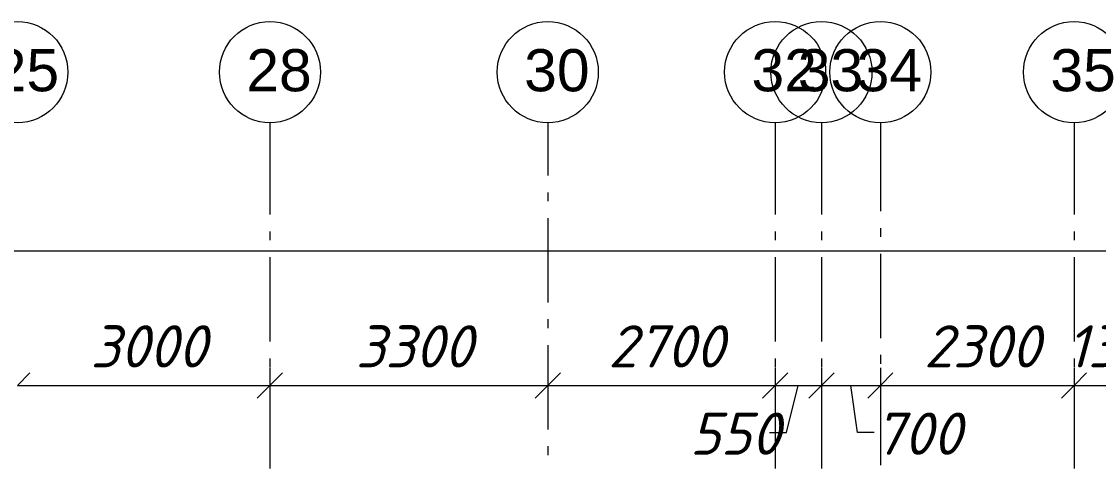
# Model space of a CAD drawing. Header units: millimetres. Extents: x -537608 to 253996, y -217170 to 186033.
# Drawn here: x -329776 to -316986, y -122900 to -117600 of the extents above; entities that cross this region are included whole.
import ezdxf

# ---------------------------------------------------------------- set-up
doc = ezdxf.new("R2010")
doc.units = ezdxf.units.MM
doc.layers.add('PDF _Геометрия', color=7, linetype='Continuous')
doc.layers.add('PDF _Текст', color=7, linetype='Continuous')
doc.styles.add('PDF ArialMT', font='arial.ttf')
doc.styles.add('PDF ISOCPEUR Italic', font='isocpeui.ttf')

msp = doc.modelspace()

# ---------------------------------------------------------------- linework, layer by layer
at = {"layer": 'PDF _Геометрия', "color": 253, "lineweight": 9, "true_color": 0xaaaaaa}
for p, q in [((-326826.1872, -118799.7064), (-326826.1872, -119888.2877)), ((-323526.1855, -118799.7064), (-323526.1855, -119425.4971)), ((-320826.1865, -118799.7064), (-320826.1865, -119888.2877)), ((-320276.184, -118799.7064), (-320276.184, -119888.2877)), ((-319576.1853, -118799.7064), (-319576.1853, -119848.4149)), ((-317276.1837, -118799.7064), (-317276.1837, -119888.2877)), ((-323526.1855, -119625.498), (-323526.1855, -119731.3329)), ((-323526.1855, -119931.3295), (-323526.1855, -120931.334)), ((-326826.1872, -120088.2886), (-326826.1872, -120194.1192)), ((-320826.1865, -120088.2886), (-320826.1865, -120194.1192)), ((-320276.184, -120088.2886), (-320276.184, -120194.1192)), ((-319576.1853, -120048.4158), (-319576.1853, -120154.2464)), ((-317276.1837, -120088.2886), (-317276.1837, -120194.1192)), ((-319576.1853, -120354.2473), (-319576.1853, -121354.2475)), ((-326826.1872, -120394.1201), (-326826.1872, -121394.1202)), ((-320826.1865, -120394.1201), (-320826.1865, -121394.1202)), ((-320276.184, -120394.1201), (-320276.184, -121394.1202)), ((-317276.1837, -120394.1201), (-317276.1837, -121394.1202)), ((-323526.1855, -121131.3305), (-323526.1855, -121237.1655)), ((-323526.1855, -121437.1664), (-323526.1855, -122437.1664)), ((-326826.1872, -121594.121), (-326826.1872, -121699.956)), ((-320826.1865, -121594.121), (-320826.1865, -121699.956)), ((-320276.184, -121594.121), (-320276.184, -121699.956)), ((-319576.1853, -121554.2484), (-319576.1853, -121660.0833)), ((-317276.1837, -121594.121), (-317276.1837, -121699.956)), ((-319576.1853, -121860.0842), (-319576.1853, -122860.0843)), ((-326826.1872, -121899.9526), (-326826.1872, -122899.957)), ((-320826.1865, -121899.9526), (-320826.1865, -122899.957)), ((-320276.184, -121899.9526), (-320276.184, -122899.957)), ((-317276.1837, -121899.9526), (-317276.1837, -122899.957)), ((-323526.1855, -122637.1673), (-323526.1855, -122742.998))]:
    msp.add_line(p, q, dxfattribs=at)
at = {"layer": 'PDF _Геометрия', "lineweight": 9}
for p, q in [((-368366.2047, -120317.3973), (-264386.1644, -120317.3973)), ((-326826.1872, -121705.2652), (-326826.1872, -121917.3959)), ((-323526.1855, -121705.2652), (-323526.1855, -121917.3959)), ((-320826.1865, -121705.2652), (-320826.1865, -121917.3959)), ((-320276.184, -121705.2652), (-320276.184, -121917.3959)), ((-319576.1853, -121705.2652), (-319576.1853, -121917.3959)), ((-317276.1837, -121705.2652), (-317276.1837, -121917.3959)), ((-329826.1876, -121917.3959), (-326826.1872, -121917.3959)), ((-326826.1872, -121917.3959), (-323526.1855, -121917.3959)), ((-326826.1872, -121917.3959), (-326826.1872, -122157.3986)), ((-323526.1855, -121917.3959), (-320826.1865, -121917.3959)), ((-323526.1855, -121917.3959), (-323526.1855, -122157.3986)), ((-320826.1865, -121917.3959), (-320276.184, -121917.3959)), ((-320826.1865, -121917.3959), (-320826.1865, -122157.3986)), ((-320691.166, -122474.193), (-320551.1852, -121917.3959)), ((-320276.184, -121917.3959), (-319576.1853, -121917.3959)), ((-320276.184, -121917.3959), (-320276.184, -122157.3986)), ((-319849.3349, -122474.193), (-319926.1868, -121917.3959)), ((-319576.1853, -121917.3959), (-317276.1837, -121917.3959)), ((-319576.1853, -121917.3959), (-319576.1853, -122157.3986)), ((-317276.1837, -121917.3959), (-315926.182, -121917.3959)), ((-317276.1837, -121917.3959), (-317276.1837, -122157.3986)), ((-320891.1669, -122474.193), (-320691.166, -122474.193)), ((-319649.3383, -122474.193), (-319849.3349, -122474.193))]:
    msp.add_line(p, q, dxfattribs=at)
at = {"layer": 'PDF _Геометрия', "lineweight": 20}
for p, q in [((-329676.1912, -121767.3952), (-329826.1876, -121917.3959)), ((-326676.1865, -121767.3952), (-326826.1872, -121917.3959)), ((-323376.1849, -121767.3952), (-323526.1855, -121917.3959)), ((-320676.1858, -121767.3952), (-320826.1865, -121917.3959)), ((-320126.1877, -121767.3952), (-320276.184, -121917.3959)), ((-319426.1846, -121767.3952), (-319576.1853, -121917.3959)), ((-317126.1831, -121767.3952), (-317276.1837, -121917.3959)), ((-326826.1872, -121917.3959), (-326976.1878, -122067.3965)), ((-323526.1855, -121917.3959), (-323676.1862, -122067.3965)), ((-320826.1865, -121917.3959), (-320976.1871, -122067.3965)), ((-320276.184, -121917.3959), (-320426.1847, -122067.3965)), ((-319576.1853, -121917.3959), (-319726.1859, -122067.3965)), ((-317276.1837, -121917.3959), (-317426.1844, -122067.3965))]:
    msp.add_line(p, q, dxfattribs=at)
for centre, radius in [((-329826.1901, -118199.7076), 600), ((-326826.1898, -118199.7076), 600), ((-323526.1881, -118199.7076), 600), ((-320826.1862, -118199.7071), 599.9987), ((-320276.1867, -118199.7076), 600), ((-319576.1849, -118199.7071), 599.9987), ((-317276.1863, -118199.7076), 600)]:
    msp.add_circle(centre, radius, dxfattribs=at)

# ---------------------------------------------------------------- texts
at = {"layer": 'PDF _Текст', "char_height": 500, "attachment_point": 4}
for s, insert, style in [('25', (-330106.6314, -118180.3163), 'PDF ArialMT'), ('28', (-327106.6311, -118180.3163), 'PDF ArialMT'), ('30', (-323806.6294, -118180.3163), 'PDF ArialMT'), ('32', (-321106.6304, -118180.3163), 'PDF ArialMT'), ('33', (-320556.6279, -118180.3163), 'PDF ArialMT'), ('34', (-319856.6291, -118180.3163), 'PDF ArialMT'), ('35', (-317556.6276, -118180.3163), 'PDF ArialMT'), ('3000', (-328958.2669, -121451.8839), 'PDF ISOCPEUR Italic'), ('3300', (-325808.2702, -121451.8839), 'PDF ISOCPEUR Italic'), ('2700', (-322808.2698, -121451.8839), 'PDF ISOCPEUR Italic'), ('2300 1350', (-319058.2618, -121451.8839), 'PDF ISOCPEUR Italic'), ('550', (-321839.2809, -122487.5198), 'PDF ISOCPEUR Italic'), ('700', (-319649.3556, -122487.5198), 'PDF ISOCPEUR Italic')]:
    msp.add_mtext(s, dxfattribs=dict(at, insert=insert, style=style))

doc.saveas('drawing.dxf')
